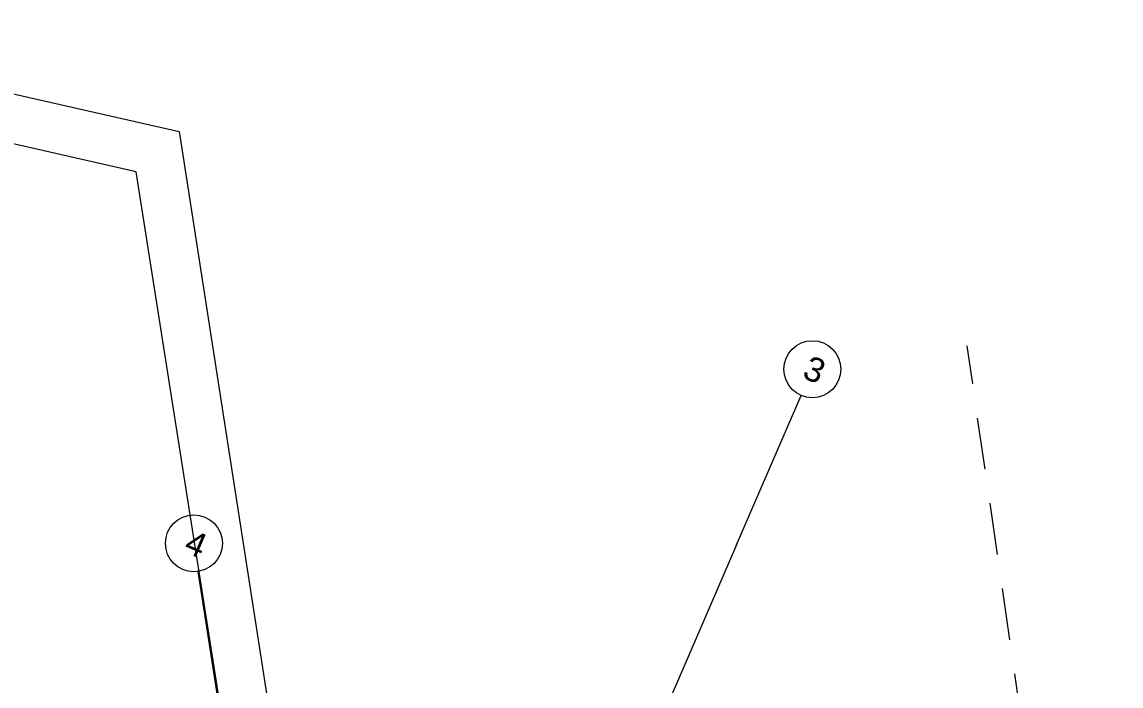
# Model space of a CAD drawing. Header units: millimetres. Extents: x 12535370 to 12566104, y 356204400 to 356234587.
# Drawn here: x 12552893 to 12559651, y 356228056 to 356232136 of the extents above; entities that cross this region are included whole.
import ezdxf
from ezdxf.enums import TextEntityAlignment as Align

# ---------------------------------------------------------------- set-up
doc = ezdxf.new("R2010")
doc.units = ezdxf.units.MM
doc.header["$MEASUREMENT"] = 0
doc.linetypes.add('Dashed Long', pattern=[529.166651, 317.499995, -211.666656])
doc.linetypes.add('Dot & Dashed', pattern=[6702.78, 3527.78, -1763.89, 0, -1411.11])
for name, color, linetype, lineweight in [('New_255 Plangrafiken_Pen_No__39', 8, 'Continuous', 13), ('New_290 Raster _ Achsen_Pen_No__1', 7, 'Continuous', 13), ('New_290 Raster _ Achsen_Pen_No__108', 7, 'Continuous', 13), ('New_Baulinie_Pen_No__21', 1, 'Continuous', 13)]:
    doc.layers.add(name, color=color, linetype=linetype, lineweight=lineweight)
doc.layers.add('New_290 Raster _ Achsen', color=7, linetype='Continuous')
doc.styles.add('GENERATED_STYLE_1', font='arial.ttf')

# ---------------------------------------------------------------- blocks, each defined once
blk = doc.blocks.new('Standard grid marker[63]', base_point=(12557683.4, 356229842.1))
at = {"layer": 'New_290 Raster _ Achsen_Pen_No__1', "color": 7, "linetype": 'Continuous', "lineweight": 13}
blk.add_circle((12557752.8, 356230002.7), 175, dxfattribs=at)
at = {"layer": 'New_290 Raster _ Achsen_Pen_No__108', "color": 7, "linetype": 'Dot & Dashed', "lineweight": 13}
for q in [(12557683.4, 356229842.1), (12549224.7, 356210261)]:
    blk.add_line((12557286.9, 356228924.1), q, dxfattribs=at)
blk.add_point((12557286.9, 356228924.1), dxfattribs=at)
blk.add_point((12557286.9, 356228924.1), dxfattribs=at)
at = {"layer": 'New_290 Raster _ Achsen_Pen_No__108', "color": 7, "lineweight": 13, "style": 'GENERATED_STYLE_1'}
for tag, p in [('AC_MarkerText_1_0', (12557796.2, 356230068.8)), ('AC_MarkerText_1_1', (12548802.1, 356209248.4))]:
    blk.add_attdef(tag, text='', height=150, rotation=336.63646, dxfattribs=at).set_placement(p, align=Align.TOP_CENTER)
blk = doc.blocks.new('Standard grid marker[64]', base_point=(12557581.8, 356205556.1))
at = {"layer": 'New_290 Raster _ Achsen_Pen_No__1', "color": 7, "linetype": 'Continuous', "lineweight": 13}
blk.add_circle((12553949.7, 356228932.9), 175, dxfattribs=at)
at = {"layer": 'New_290 Raster _ Achsen_Pen_No__108', "color": 7, "linetype": 'Dot & Dashed', "lineweight": 13}
blk.add_line((12554130.1, 356227771.8), (12553976.6, 356228759.9), dxfattribs=at)
at = {"layer": 'New_290 Raster _ Achsen_Pen_No__108', "color": 7, "lineweight": 13, "style": 'GENERATED_STYLE_1'}
for tag, p in [('AC_MarkerText_1_1', (12553993, 356228998.9)), ('AC_MarkerText_1_0', (12557652, 356205449.2))]:
    blk.add_attdef(tag, text='', height=150, rotation=336.63646, dxfattribs=at).set_placement(p, align=Align.TOP_CENTER)

msp = doc.modelspace()

# ---------------------------------------------------------------- linework, layer by layer
at = {"layer": 'New_255 Plangrafiken_Pen_No__39', "color": 8, "linetype": 'Continuous', "lineweight": 13}
msp.add_lwpolyline([(12550829.999, 356231843.309), (12550896.492, 356232135.848), (12553859.493, 356231462.367), (12555112.343, 356223409.643), (12554804.32, 356223542.704), (12553594.804, 356231214.878)], close=True, dxfattribs=at)
at = {"layer": 'New_Baulinie_Pen_No__21', "color": 1, "linetype": 'Dashed Long', "lineweight": 13}
msp.add_lwpolyline([(12542309.86, 356231118.774), (12559650.986, 356223627.657), (12558704.946, 356230146.433)], dxfattribs=at)

# ---------------------------------------------------------------- block references
at = {"layer": 'New_290 Raster _ Achsen', "color": 7, "linetype": 'Continuous', "lineweight": 13}
ref = msp.add_blockref('Standard grid marker[63]', (12557683.441, 356229842.076), dxfattribs=at)
ref.add_attrib('AC_MarkerText_1', '3', dxfattribs={"layer": 'New_290 Raster _ Achsen_Pen_No__108', "color": 7, "lineweight": 13, "height": 150, "rotation": 336.6364577, "style": 'GENERATED_STYLE_1'}).set_placement((12557796.178, 356230068.766), align=Align.TOP_CENTER)
ref = msp.add_blockref('Standard grid marker[64]', (12557581.816, 356205556.091), dxfattribs=at)
ref.add_attrib('AC_MarkerText_1_1', '4', dxfattribs={"layer": 'New_290 Raster _ Achsen_Pen_No__108', "color": 7, "lineweight": 13, "height": 150, "rotation": 336.6364577, "style": 'GENERATED_STYLE_1'}).set_placement((12553993.04, 356228998.913), align=Align.TOP_CENTER)

doc.saveas('drawing.dxf')
